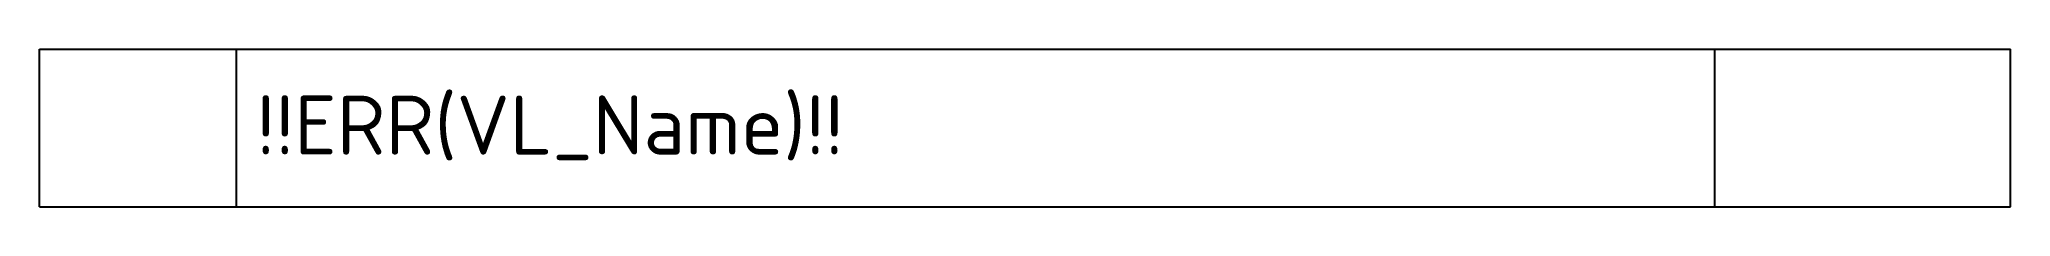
# Model space of a CAD drawing. Extents: x -100 to 0, y -8 to 0.
import ezdxf

# ---------------------------------------------------------------- set-up
doc = ezdxf.new("R2010")
doc.units = 0
doc.layers.add('FORMAT', color=134, linetype='Continuous', lineweight=9)
doc.layers.add('TABLE', color=7, linetype='Continuous', lineweight=25)
doc.styles.get("Standard").update_dxf_attribs({"font": 'isocpeur.ttf'})

# ---------------------------------------------------------------- blocks, each defined once
blk = doc.blocks.new('EL_VL_REPORT6_2')
at = {"layer": 'TABLE', "linetype": 'Continuous'}
for p, q in [((-100, 0), (0, 0)), ((-100, -8), (-100, 0)), ((-90, -8), (-90, 0)), ((-15, -8), (-15, 0)), ((0, -8), (0, 0)), ((-100, -8), (0, -8))]:
    blk.add_line(p, q, dxfattribs=at)

msp = doc.modelspace()

# ---------------------------------------------------------------- block references
at = {"layer": 'TABLE', "linetype": 'Continuous'}
msp.add_blockref('EL_VL_REPORT6_2', (0, 0), dxfattribs=at)

# ---------------------------------------------------------------- texts
at = {"layer": 'FORMAT', "insert": (-89.000022, -3.999992), "char_height": 3, "width": 73.999852, "attachment_point": 4, "line_spacing_factor": 0.9}
msp.add_mtext('!!ERR(VL_Name)!!', dxfattribs=at)

doc.saveas('drawing.dxf')
